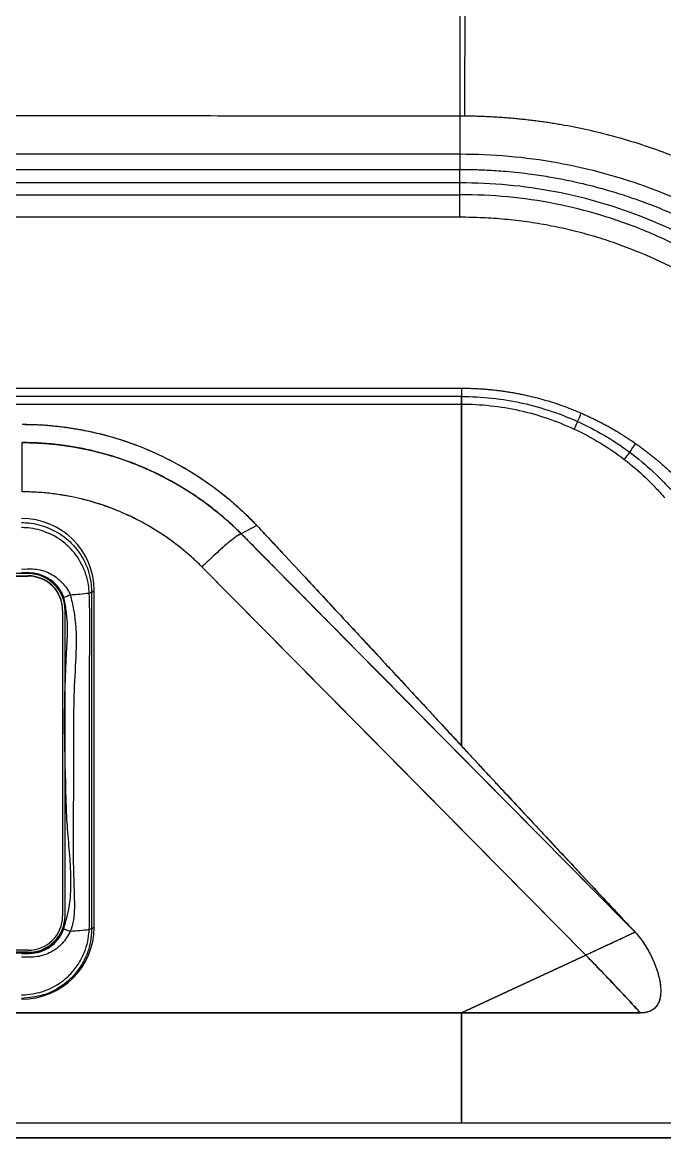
# Model space of a CAD drawing. Extents: x 956 to 1028, y 499 to 635.
# Drawn here: x 983.38 to 987.36, y 512.23 to 519.14 of the extents above; entities that cross this region are included whole.
import ezdxf

# ---------------------------------------------------------------- set-up
doc = ezdxf.new("R2010")
doc.units = 0
doc.header["$MEASUREMENT"] = 0
doc.layers.add('1', color=4, linetype='Continuous')
doc.layers.add('BDIM_CYAN', color=4, linetype='Continuous')

# ---------------------------------------------------------------- blocks, each defined once
blk = doc.blocks.new('cp')
at = {"layer": 'BDIM_CYAN'}
for p, q in [((3.34, 1.8206), (-3.34, 1.8206)), ((-3.34, 1.807), (3.34, 1.807)), ((-3.34, 1.8049), (3.34, 1.8049)), ((3.34, 1.8049), (3.34, 1.807)), ((3.6016, 1.6894), (3.6014, 1.6894)), ((3.7189, 1.7005), (3.7189, 1.7005)), ((3.7333, 1.7039), (3.75, 1.7154)), ((3.7333, 1.7038), (3.7333, 1.7039)), ((3.75, -0.3689), (3.75, 1.7154)), ((3.5545, 1.592), (3.5545, 1.5941)), ((3.5545, 1.592), (3.5545, -0.2997)), ((3.57, 1.5923), (3.5695, 1.5941)), ((3.5695, -0.2976), (3.5695, 1.5941)), ((3.57, -0.2995), (3.57, 1.5923)), ((3.57, -0.2995), (3.5695, -0.2976)), ((3.6017, -0.3938), (3.6016, -0.3938)), ((3.6016, -0.3938), (3.6016, -0.3938)), ((3.7189, -0.3837), (3.7189, -0.3837)), ((3.7333, -0.3804), (3.75, -0.3689)), ((3.7333, -0.3804), (3.7333, -0.3804)), ((3.34, -0.5126), (-3.34, -0.5126)), ((3.34, -0.5254), (-3.34, -0.5254)), ((-3.34, -0.5277), (3.34, -0.5277)), ((3.34, -0.5277), (3.34, -0.5254))]:
    blk.add_line(p, q, dxfattribs=at)
at = {"layer": 'BDIM_CYAN', "flags": 128}
blk.add_lwpolyline([(3.5695, 1.5941), (3.5651, 1.6385), (3.56, 1.6588)], dxfattribs=at)
at = {"layer": 'BDIM_CYAN'}
for centre, radius, start, end in [((3.3017, 1.7137), 0.4483, 0.21588, 90.21427), ((3.3409, 1.5914), 0.2291, 0.21588, 90.21427), ((3.3408, 1.5933), 0.2137, 0.21588, 90.21427), ((3.3408, 1.5912), 0.2137, 0.21588, 90.21427), ((3.4382, 4.0418), 2.3581, 273.9742, 276.83592), ((3.3409, -0.2968), 0.2286, 269.78573, 359.78412), ((3.3409, -0.2986), 0.2291, 269.78573, 359.78412), ((3.3408, -0.2989), 0.2137, 269.78573, 359.78412), ((3.3017, -0.3672), 0.4483, 269.78573, 359.78412), ((3.4589, 1.9544), 2.3525, 273.47836, 276.34415)]:
    blk.add_arc(centre, radius, start, end, dxfattribs=at)
for points, knots in [([(3.3, 2.1367), (3.3096, 2.1365), (3.3613, 2.1354), (3.4608, 2.1135), (3.5525, 2.0605), (3.6337, 1.9865), (3.6986, 1.8953), (3.7301, 1.7847), (3.7334, 1.7202), (3.7333, 1.7039), (3.7333, 1.7038)], [0, 0, 0, 0, 0.042247, 0.228223, 0.442215, 0.50071, 0.71413, 0.927591, 0.999939, 1, 1, 1, 1]), ([(3.7189, 1.7005), (3.7189, 1.7005), (3.7182, 1.7165), (3.7125, 1.7782), (3.679, 1.8825), (3.6154, 1.9675), (3.5375, 2.0359), (3.4508, 2.0844), (3.3574, 2.1043), (3.309, 2.1053), (3.3, 2.1055)], [0, 0, 0, 0, 0.000004, 0.075218, 0.290589, 0.503817, 0.562015, 0.774358, 0.958263, 1, 1, 1, 1]), ([(3.5611, 1.6741), (3.5585, 1.6809), (3.5465, 1.7114), (3.5121, 1.76), (3.4469, 1.807), (3.3719, 1.827), (3.3215, 1.8262), (3.2993, 1.8259)], [0, 0, 0, 0, 0.067525, 0.302742, 0.537703, 0.795522, 1, 1, 1, 1]), ([(3.2997, 1.8493), (3.2997, 1.8493), (3.3225, 1.8482), (3.3769, 1.8538), (3.4602, 1.8341), (3.5378, 1.7854), (3.5807, 1.7316), (3.598, 1.6973), (3.6016, 1.6894), (3.6016, 1.6894)], [0, 0, 0, 0, 0.000006, 0.187328, 0.444104, 0.682814, 0.927816, 0.999994, 1, 1, 1, 1]), ([(3.5612, -0.381), (3.5755, -0.3298), (3.6041, -0.2271), (3.6078, -0.0654), (3.5983, 0.0965), (3.5817, 0.2589), (3.5688, 0.6544), (3.5574, 1.0971), (3.5938, 1.5186), (3.5668, 1.6473), (3.5611, 1.6741)], [0, 0, 0, 0, 0.076995, 0.1545934, 0.2336377, 0.3132086, 0.3918741, 0.8090904, 0.960143, 1, 1, 1, 1]), ([(3.5611, 1.6741), (3.562, 1.6744), (3.567, 1.6762), (3.5811, 1.6812), (3.5932, 1.686), (3.6014, 1.6894)], [0, 0, 0, 0, 0.060163, 0.359004, 1, 1, 1, 1]), ([(3.6014, 1.6894), (3.609, 1.6584), (3.6538, 1.4748), (3.6167, 1.1233), (3.6266, 0.577), (3.6144, 0.1352), (3.6274, -0.1951), (3.6283, -0.3121), (3.6089, -0.3768), (3.6017, -0.3938), (3.6017, -0.3938)], [0, 0, 0, 0, 0.0457516, 0.2715507, 0.4974238, 0.8338833, 0.9040179, 0.973674, 0.9999989, 1, 1, 1, 1]), ([(3.7333, 1.7038), (3.7333, 1.7038), (3.7333, 1.7038), (3.7333, 1.7037), (3.7333, 1.7036), (3.7333, 1.7036), (3.7332, 1.7035), (3.7331, 1.7034), (3.733, 1.7032), (3.7328, 1.703), (3.7324, 1.7028), (3.7318, 1.7025), (3.7306, 1.7022), (3.7273, 1.7014), (3.7226, 1.7009), (3.7189, 1.7005)], [0, 0, 0, 0, 0.00128, 0.003437, 0.009223, 0.014974, 0.023628, 0.036755, 0.056753, 0.087269, 0.13378, 0.204254, 0.309723, 0.464699, 1, 1, 1, 1]), ([(3.7189, -0.3837), (3.7189, -0.3837), (3.722, -0.3193), (3.7204, 0.0283), (3.7215, 0.517), (3.7217, 1.0056), (3.7211, 1.2822), (3.7232, 1.4881), (3.722, 1.6298), (3.7189, 1.7005), (3.7189, 1.7005)], [0, 0, 0, 0, 0.000001, 0.092635, 0.499996, 0.703648, 0.79599, 0.898014, 0.999999, 1, 1, 1, 1]), ([(3.7333, 1.7039), (3.7332, 1.5719), (3.7325, 0.9411), (3.7319, 0.2459), (3.7332, -0.3161), (3.7333, -0.3804)], [0, 0, 0, 0, 0.1897761, 0.9073384, 1, 1, 1, 1]), ([(3.2997, -0.5331), (3.3219, -0.533), (3.3659, -0.5329), (3.4352, -0.5187), (3.4986, -0.4796), (3.5413, -0.4292), (3.5561, -0.3933), (3.5612, -0.381)], [0, 0, 0, 0, 0.203628, 0.405051, 0.641054, 0.877225, 1, 1, 1, 1]), ([(3.6016, -0.3938), (3.6016, -0.3938), (3.5953, -0.4082), (3.5734, -0.4484), (3.5215, -0.5041), (3.4422, -0.5469), (3.3651, -0.5582), (3.3178, -0.5557), (3.2997, -0.5557), (3.2997, -0.5557)], [0, 0, 0, 0, 0.000006, 0.129069, 0.373582, 0.612149, 0.851955, 0.999994, 1, 1, 1, 1]), ([(3.7333, -0.3804), (3.7333, -0.3804), (3.7334, -0.3882), (3.7322, -0.4439), (3.7134, -0.5278), (3.6636, -0.6203), (3.6151, -0.6796), (3.5424, -0.7425), (3.4399, -0.7983), (3.3456, -0.8069), (3.3, -0.811)], [0, 0, 0, 0, 0.000047, 0.034851, 0.248414, 0.374055, 0.499697, 0.585642, 0.799545, 1, 1, 1, 1]), ([(3.3, -0.7886), (3.3023, -0.7886), (3.3449, -0.7884), (3.4333, -0.774), (3.528, -0.726), (3.5975, -0.6676), (3.6446, -0.6125), (3.6943, -0.5254), (3.7152, -0.4455), (3.7186, -0.3916), (3.7189, -0.3837), (3.7189, -0.3837)], [0, 0, 0, 0, 0.010785, 0.198272, 0.410391, 0.495866, 0.621457, 0.747058, 0.962916, 0.999996, 1, 1, 1, 1]), ([(3.5612, -0.381), (3.5628, -0.3816), (3.5679, -0.3833), (3.582, -0.3881), (3.5934, -0.3914), (3.6016, -0.3938)], [0, 0, 0, 0, 0.114449, 0.361864, 1, 1, 1, 1]), ([(3.7333, -0.3804), (3.7333, -0.3804), (3.7333, -0.3804), (3.7333, -0.3803), (3.7333, -0.3803), (3.7333, -0.3802), (3.7333, -0.3802), (3.7332, -0.3802), (3.7331, -0.3802), (3.733, -0.3802), (3.7327, -0.3803), (3.7323, -0.3805), (3.7316, -0.3807), (3.7303, -0.3812), (3.7269, -0.3823), (3.7223, -0.3831), (3.7189, -0.3837)], [0, 0, 0, 0, 0.0005279, 0.0021193, 0.0043363, 0.0100107, 0.0161032, 0.0253711, 0.0395303, 0.061199, 0.0943484, 0.1449009, 0.2213812, 0.3354647, 0.5023751, 1, 1, 1, 1])]:
    blk.add_open_spline(points, degree=3, knots=knots, dxfattribs=at)
blk = doc.blocks.new('2026 SX')
at = {"layer": '1', "color": 3}
for p, q in [((30.1978, 7.1023), (30.1978, 6.3307)), ((30.227, 7.1023), (30.2258, 6.3306)), ((30.1978, 6.0941), (30.1978, 5.9987)), ((18.5659, 5.9988), (30.1978, 5.9987)), ((30.1978, 5.9151), (30.1978, 5.9987)), ((10.5155, 5.8419), (30.1978, 5.8419)), ((30.1984, 5.8437), (30.1978, 5.8419)), ((30.1978, 5.7019), (18.5659, 5.702)), ((10.5001, 4.6432), (30.2069, 4.6432)), ((30.2069, 4.5919), (10.5209, 4.5919)), ((10.5001, 4.5446), (30.2069, 4.5446)), ((28.9404, 3.7921), (28.8439, 3.7409)), ((28.9404, 3.7921), (28.8439, 3.7409)), ((30.976, 1.1314), (28.6003, 3.5359)), ((30.2069, 0.7728), (30.976, 1.1314)), ((30.976, 1.1314), (30.2069, 0.7728)), ((9.5586, 0.7728), (30.2069, 0.7728)), ((30.2069, 0.7728), (9.9425, 0.7728)), ((8.4954, 0.0917), (30.2069, 0.0917)), ((8.4954, 0.0917), (30.2069, 0.0917)), ((30.2069, 0.0917), (35.1968, 0.0917)), ((30.2069, 0.0917), (35.1968, 0.0917)), ((5.922, 0), (66.402, 0)), ((66.402, 0), (5.922, 0))]:
    blk.add_line(p, q, dxfattribs=at)
at = {"layer": '1', "color": 3, "flags": 128}
for points in [[(30.1978, 5.9151), (24.3819, 5.9151), (18.5659, 5.9151)], [(28.8439, 3.7409), (30.0632, 2.5069), (31.2815, 1.2738)], [(28.6003, 3.5359), (29.7882, 2.3337), (30.976, 1.1314)]]:
    blk.add_lwpolyline(points, dxfattribs=at)
at = {"layer": '1', "color": 3}
for points, knots in [([(18.6473, 6.3459), (18.7937, 6.3459), (19.0922, 6.346), (19.5482, 6.346), (20.0211, 6.3458), (20.5108, 6.3454), (21.0173, 6.3449), (21.7754, 6.344), (22.9124, 6.342), (24.3562, 6.3391), (25.6413, 6.3364), (26.6038, 6.3345), (27.3473, 6.3332), (28.0824, 6.3321), (28.8258, 6.3313), (29.5262, 6.3308), (29.9787, 6.3307), (30.1978, 6.3307)], [0, 0, 0, 0, 0.038025, 0.077509, 0.118451, 0.160847, 0.204698, 0.25, 0.357746, 0.5, 0.625, 0.69153, 0.75, 0.8181, 0.882463, 0.943094, 1, 1, 1, 1]), ([(30.1978, 6.3307), (30.1978, 6.2995), (30.1978, 6.2692), (30.1978, 6.2136), (30.1978, 6.1883), (30.1978, 6.1456), (30.1978, 6.1282), (30.1978, 6.1032), (30.1978, 6.0957), (30.1978, 6.0941)], [0, 0, 0, 0, 0.25, 0.25, 0.5, 0.5, 0.75, 0.75, 1, 1, 1, 1]), ([(30.1978, 6.3307), (30.2107, 6.3306), (30.2365, 6.3306), (30.2752, 6.3299), (30.3137, 6.329), (30.3522, 6.3276), (30.3906, 6.3258), (30.4289, 6.3236), (30.4672, 6.321), (30.5053, 6.318), (30.5434, 6.3146), (30.5814, 6.3109), (30.6194, 6.3067), (30.6572, 6.3021), (30.695, 6.2971), (30.7327, 6.2918), (30.7703, 6.286), (30.8078, 6.2798), (30.8862, 6.2661), (31.005, 6.2419), (31.1628, 6.2021), (31.3186, 6.1552), (31.4723, 6.1012), (31.6232, 6.0404), (31.7714, 5.9727), (31.916, 5.8984), (32.0573, 5.8172), (32.1942, 5.7295), (32.3004, 5.6539), (32.3778, 5.5945), (32.4288, 5.5537), (32.4787, 5.5119), (32.5275, 5.4694), (32.5593, 5.4403), (32.5751, 5.4257)], [0, 0, 0, 0, 0.01487, 0.029712, 0.044526, 0.059316, 0.074081, 0.088825, 0.103548, 0.118252, 0.132939, 0.147611, 0.162268, 0.176914, 0.191548, 0.206174, 0.220792, 0.235405, 0.250013, 0.312494, 0.37501, 0.437508, 0.500007, 0.562591, 0.625004, 0.687706, 0.75, 0.8128, 0.874995, 0.900215, 0.925314, 0.950304, 0.975196, 1, 1, 1, 1]), ([(18.6473, 6.0962), (18.8065, 6.0962), (19.1413, 6.0962), (19.6686, 6.0962), (20.2456, 6.0961), (20.8725, 6.0961), (21.9097, 6.0959), (23.0976, 6.0956), (24.4433, 6.0952), (25.7658, 6.0948), (27.104, 6.0945), (28.38, 6.0942), (29.3433, 6.0941), (29.9311, 6.0941), (30.1978, 6.0941)], [0, 0, 0, 0, 0.04133, 0.086975, 0.136934, 0.191209, 0.249798, 0.406323, 0.499743, 0.5993, 0.749818, 0.847326, 0.93072, 1, 1, 1, 1]), ([(30.1978, 6.0941), (30.2985, 6.0941), (30.3993, 6.0898), (30.5999, 6.0721), (30.6998, 6.0588), (30.9971, 6.0053), (31.1921, 5.9515), (31.5691, 5.8099), (31.7513, 5.7222), (32.0958, 5.5136), (32.2581, 5.3928), (32.4054, 5.2557)], [0, 0, 0, 0, 0.125, 0.125, 0.25, 0.25, 0.5, 0.5, 0.75, 0.75, 1, 1, 1, 1]), ([(30.1978, 5.9987), (30.209, 5.9987), (30.2331, 5.9986), (30.2721, 5.998), (30.3168, 5.9968), (30.367, 5.9947), (30.4228, 5.9915), (30.5147, 5.9845), (30.6283, 5.9721), (30.7871, 5.9477), (30.9463, 5.9151), (31.1053, 5.8731), (31.2276, 5.8348), (31.3673, 5.7859), (31.5272, 5.721), (31.7083, 5.6332), (31.8637, 5.546), (31.9948, 5.4627), (32.103, 5.3862), (32.1899, 5.3191), (32.257, 5.2634), (32.3055, 5.2209), (32.3316, 5.1968), (32.3419, 5.1874)], [0, 0, 0, 0, 0.014235, 0.030874, 0.049912, 0.071348, 0.095179, 0.121407, 0.189264, 0.241293, 0.326825, 0.396942, 0.451591, 0.490732, 0.58627, 0.672032, 0.747987, 0.814164, 0.870622, 0.917417, 0.954582, 0.982116, 1, 1, 1, 1]), ([(30.1978, 5.7019), (30.1978, 5.7449), (30.1978, 5.7872), (30.1978, 5.861), (30.1978, 5.8926), (30.1978, 5.9151)], [0, 0, 0, 0, 0.5, 0.5, 1, 1, 1, 1]), ([(32.3419, 5.0501), (32.2001, 5.1876), (32.045, 5.3115), (31.7139, 5.527), (31.5378, 5.6185), (31.1714, 5.7663), (30.981, 5.8226), (30.593, 5.8971), (30.3954, 5.9151), (30.1978, 5.9151)], [0, 0, 0, 0, 0.25, 0.25, 0.5, 0.5, 0.75, 0.75, 1, 1, 1, 1]), ([(32.3419, 4.9465), (32.2706, 5.019), (32.1958, 5.0878), (32.0407, 5.2166), (31.9602, 5.2767), (31.7942, 5.3883), (31.7086, 5.4398), (31.5329, 5.534), (31.4428, 5.5767), (31.2591, 5.6527), (31.1654, 5.686), (30.976, 5.7431), (30.8803, 5.7669), (30.6878, 5.8046), (30.591, 5.8187), (30.3961, 5.8373), (30.298, 5.8419), (30.1978, 5.8419)], [0, 0, 0, 0, 0.125, 0.125, 0.25, 0.25, 0.375, 0.375, 0.5, 0.5, 0.625, 0.625, 0.75, 0.75, 0.875, 0.875, 1, 1, 1, 1]), ([(32.1999, 4.9025), (32.1916, 4.9104), (32.1749, 4.9264), (32.1494, 4.95), (32.1237, 4.9733), (32.0976, 4.9962), (32.0713, 5.0189), (32.0447, 5.0412), (32.0179, 5.0632), (31.9638, 5.1064), (31.881, 5.1687), (31.7288, 5.2718), (31.5297, 5.3869), (31.3203, 5.4821), (31.1478, 5.5461), (31.0161, 5.5879), (30.8828, 5.6233), (30.7707, 5.6473), (30.6806, 5.6633), (30.6128, 5.6736), (30.5446, 5.6823), (30.476, 5.6895), (30.407, 5.6951), (30.3376, 5.699), (30.2679, 5.7015), (30.2212, 5.7018), (30.1978, 5.7019)], [0, 0, 0, 0, 0.015705, 0.031407, 0.04711, 0.062815, 0.078526, 0.094243, 0.10997, 0.125709, 0.188144, 0.250621, 0.375217, 0.499893, 0.562422, 0.624979, 0.687342, 0.749601, 0.780572, 0.811603, 0.84271, 0.873911, 0.905224, 0.936665, 0.968251, 1, 1, 1, 1]), ([(30.2069, 4.6432), (30.216, 4.6432), (30.2342, 4.6431), (30.2613, 4.6425), (30.2885, 4.6415), (30.3156, 4.6401), (30.3427, 4.6383), (30.3697, 4.6361), (30.3967, 4.6335), (30.4237, 4.6306), (30.4506, 4.6272), (30.4775, 4.6234), (30.5044, 4.6193), (30.5312, 4.6147), (30.558, 4.6097), (30.5936, 4.6026), (30.638, 4.5927), (30.6908, 4.5793), (30.7433, 4.5643), (30.7952, 4.5478), (30.8468, 4.5298), (30.8979, 4.5103), (30.9315, 4.496), (30.9484, 4.4889)], [0, 0, 0, 0, 0.035705, 0.071368, 0.106997, 0.142598, 0.178179, 0.213749, 0.249315, 0.284884, 0.320464, 0.356063, 0.391689, 0.427349, 0.463051, 0.498802, 0.570388, 0.641877, 0.713329, 0.784807, 0.856371, 0.928082, 1, 1, 1, 1]), ([(30.2069, 4.5919), (30.3337, 4.5919), (30.5871, 4.5642), (30.9492, 4.4413), (31.2217, 4.276), (31.3782, 4.1417), (31.446, 4.0751), (31.4679, 4.0523), (31.5009, 4.018), (31.5229, 3.9953), (31.7211, 3.7902), (31.897, 3.6079), (32.2491, 3.2433), (32.5132, 2.9698), (32.8213, 2.6508), (32.9533, 2.5141), (33.0194, 2.4457), (33.0413, 2.4228), (33.0856, 2.3776), (33.1983, 2.2663), (33.4169, 2.0823), (33.6303, 1.9447), (33.9623, 1.7595), (34.1994, 1.6643), (34.6899, 1.5367), (34.9433, 1.5043), (35.1968, 1.5043)], [0, 0, 0, 0, 0.0625, 0.125, 0.1875, 0.21875, 0.226563, 0.234375, 0.234375, 0.25, 0.25, 0.375, 0.375, 0.5, 0.5625, 0.59375, 0.59375, 0.609375, 0.609375, 0.625, 0.6875, 0.75, 0.75, 0.875, 0.875, 1, 1, 1, 1]), ([(30.2069, 4.5446), (30.3271, 4.5446), (30.4473, 4.5315), (30.682, 4.4795), (30.7965, 4.4407), (30.9055, 4.3899)], [0, 0, 0, 0, 0.5, 0.5, 1, 1, 1, 1]), ([(30.9484, 4.4889), (30.9568, 4.4852), (30.9735, 4.4779), (30.9985, 4.4664), (31.0233, 4.4545), (31.0479, 4.4424), (31.0724, 4.4298), (31.0967, 4.4169), (31.1208, 4.4036), (31.1447, 4.39), (31.1685, 4.376), (31.1921, 4.3617), (31.2155, 4.347), (31.2387, 4.3319), (31.2618, 4.3165), (31.277, 4.3059), (31.2846, 4.3007)], [0, 0, 0, 0, 0.071236, 0.142441, 0.213632, 0.284822, 0.356027, 0.427262, 0.498542, 0.569882, 0.641296, 0.712799, 0.784406, 0.856133, 0.927992, 1, 1, 1, 1]), ([(27.4878, 4.4195), (27.4965, 4.4195), (27.5137, 4.4194), (27.5483, 4.4187), (27.6086, 4.4164), (27.695, 4.4096), (27.7976, 4.3962), (27.9327, 4.3714), (28.0986, 4.3275), (28.2904, 4.2549), (28.4728, 4.1635), (28.6432, 4.0553), (28.7743, 3.9521), (28.8594, 3.8741), (28.9014, 3.8326), (28.9244, 3.809), (28.9357, 3.797), (28.9404, 3.7921)], [0, 0, 0, 0, 0.015641, 0.031262, 0.062513, 0.125011, 0.188025, 0.250022, 0.37433, 0.499946, 0.624949, 0.749953, 0.874955, 0.937446, 0.968722, 0.987061, 1, 1, 1, 1]), ([(27.4878, 4.4194), (27.4996, 4.4193), (27.5228, 4.4191), (27.557, 4.4184), (27.5873, 4.4173), (27.6123, 4.4162), (27.6308, 4.4152), (27.6413, 4.4143), (27.6457, 4.4139)], [0, 0, 0, 0, 0.224052, 0.440445, 0.649211, 0.79915, 0.916063, 1, 1, 1, 1]), ([(27.6457, 4.4139), (27.658, 4.4126), (27.6818, 4.4101), (27.7161, 4.406), (27.7479, 4.4021), (27.7851, 4.397), (27.8277, 4.3904), (27.89, 4.379), (27.9647, 4.3624), (28.0807, 4.3311), (28.223, 4.2821), (28.3864, 4.2088), (28.5416, 4.1218), (28.6627, 4.039), (28.7544, 3.967), (28.8091, 3.92), (28.8513, 3.8814), (28.8818, 3.8521), (28.9116, 3.8224), (28.9308, 3.8022), (28.9404, 3.7921)], [0, 0, 0, 0, 0.02475, 0.04783, 0.069239, 0.088982, 0.123168, 0.155645, 0.216024, 0.276782, 0.397658, 0.519656, 0.640169, 0.761363, 0.821709, 0.882069, 0.911711, 0.941238, 0.970662, 1, 1, 1, 1]), ([(27.4878, 4.3061), (27.4962, 4.3061), (27.5129, 4.306), (27.538, 4.3055), (27.5631, 4.3047), (27.5883, 4.3035), (27.6134, 4.302), (27.6385, 4.3002), (27.6635, 4.298), (27.6886, 4.2955), (27.7137, 4.2927), (27.7387, 4.2895), (27.7637, 4.286), (27.7887, 4.2821), (27.8137, 4.278), (27.8386, 4.2734), (27.8635, 4.2686), (27.8883, 4.2634), (27.9131, 4.2579), (27.9379, 4.252), (27.9626, 4.2458), (27.9872, 4.2393), (28.0118, 4.2324), (28.0363, 4.2252), (28.0608, 4.2176), (28.0852, 4.2098), (28.1095, 4.2015), (28.1337, 4.193), (28.1579, 4.1841), (28.182, 4.1748), (28.206, 4.1653), (28.2298, 4.1553), (28.2536, 4.1451), (28.2773, 4.1345), (28.3009, 4.1236), (28.3244, 4.1123), (28.3478, 4.1007), (28.371, 4.0887), (28.3941, 4.0765), (28.4171, 4.0638), (28.44, 4.0509), (28.4627, 4.0376), (28.4853, 4.024), (28.5078, 4.01), (28.5301, 3.9957), (28.5523, 3.9811), (28.5743, 3.9661), (28.5961, 3.9508), (28.6178, 3.9351), (28.6393, 3.9191), (28.6606, 3.9028), (28.6818, 3.8862), (28.7027, 3.8692), (28.7235, 3.8519), (28.7441, 3.8342), (28.7645, 3.8162), (28.7847, 3.7979), (28.8047, 3.7793), (28.8244, 3.7603), (28.8374, 3.7474), (28.8439, 3.7409)], [0, 0, 0, 0, 0.01663, 0.033266, 0.04991, 0.066563, 0.083225, 0.099897, 0.116581, 0.133276, 0.149984, 0.166705, 0.183441, 0.200192, 0.21696, 0.233743, 0.250545, 0.267364, 0.284203, 0.301061, 0.31794, 0.33484, 0.351762, 0.368706, 0.385674, 0.402667, 0.419684, 0.436726, 0.453795, 0.470891, 0.488014, 0.505166, 0.522347, 0.539558, 0.556799, 0.574071, 0.591376, 0.608713, 0.626083, 0.643487, 0.660927, 0.678402, 0.695914, 0.713462, 0.731049, 0.748674, 0.76634, 0.784045, 0.801792, 0.819581, 0.837413, 0.85529, 0.873211, 0.891178, 0.909192, 0.927253, 0.945364, 0.963525, 0.981736, 1, 1, 1, 1]), ([(27.4878, 4.0007), (27.4878, 4.0369), (27.4878, 4.0744), (27.4878, 4.1279), (27.4878, 4.1453), (27.4878, 4.1782), (27.4878, 4.1937), (27.4878, 4.2365), (27.4878, 4.2597), (27.4878, 4.2926), (27.4878, 4.3023), (27.4878, 4.3061)], [0, 0, 0, 0, 0.25, 0.25, 0.375, 0.375, 0.5, 0.5, 0.75, 0.75, 1, 1, 1, 1]), ([(28.8439, 3.7409), (28.8404, 3.7445), (28.8294, 3.7554), (28.8069, 3.7773), (28.7766, 3.8055), (28.7413, 3.8368), (28.6927, 3.8779), (28.6304, 3.9266), (28.5276, 3.9994), (28.3938, 4.0801), (28.2244, 4.1608), (28.0474, 4.225), (27.8924, 4.2645), (27.7674, 4.2862), (27.693, 4.2953), (27.6329, 4.3007), (27.5838, 4.3039), (27.533, 4.3058), (27.5015, 4.306), (27.4878, 4.3061)], [0, 0, 0, 0, 0.010087, 0.030938, 0.062508, 0.09265, 0.125007, 0.189374, 0.250009, 0.375869, 0.499932, 0.622903, 0.749923, 0.817437, 0.874959, 0.898981, 0.937451, 0.972791, 1, 1, 1, 1]), ([(27.4878, 4.0007), (27.4878, 4.0368), (27.4878, 4.0742), (27.4878, 4.1454), (27.4878, 4.1792), (27.4878, 4.2363), (27.4878, 4.2595), (27.4878, 4.2926), (27.4878, 4.3023), (27.4878, 4.3061)], [0, 0, 0, 0, 0.25, 0.25, 0.5, 0.5, 0.75, 0.75, 1, 1, 1, 1]), ([(31.2846, 4.3007), (31.2918, 4.2956), (31.3063, 4.2854), (31.3277, 4.2697), (31.349, 4.2537), (31.3702, 4.2373), (31.3912, 4.2206), (31.412, 4.2036), (31.4373, 4.1823), (31.4668, 4.1567), (31.4997, 4.1267), (31.5322, 4.0955), (31.5536, 4.0742), (31.5646, 4.0632)], [0, 0, 0, 0, 0.072045, 0.144306, 0.216799, 0.289535, 0.362529, 0.435794, 0.509342, 0.632336, 0.754103, 0.87275, 1, 1, 1, 1]), ([(31.2152, 4.2015), (31.2608, 4.1664), (31.3045, 4.129), (31.3669, 4.0696), (31.3873, 4.0492), (31.4169, 4.018), (31.4267, 4.0074), (31.4459, 3.986), (31.4554, 3.9752), (31.4651, 3.9647)], [0, 0, 0, 0, 0.5, 0.5, 0.75, 0.75, 0.875, 0.875, 1, 1, 1, 1]), ([(28.6003, 3.5359), (28.5942, 3.542), (28.5819, 3.5541), (28.5632, 3.572), (28.5443, 3.5896), (28.525, 3.6068), (28.5055, 3.6237), (28.4858, 3.6403), (28.4658, 3.6565), (28.4455, 3.6724), (28.4249, 3.688), (28.4041, 3.7033), (28.3831, 3.7182), (28.3265, 3.757), (28.2311, 3.8147), (28.0917, 3.8814), (27.9463, 3.9342), (27.8318, 3.9633), (27.7521, 3.9783), (27.7083, 3.9852), (27.6645, 3.9909), (27.6205, 3.9953), (27.5764, 3.9984), (27.5321, 4.0004), (27.5026, 4.0006), (27.4878, 4.0007)], [0, 0, 0, 0, 0.020991, 0.041947, 0.062876, 0.083782, 0.104671, 0.125549, 0.146421, 0.167292, 0.188168, 0.209055, 0.229959, 0.250884, 0.375541, 0.499967, 0.625033, 0.749833, 0.785671, 0.821425, 0.857128, 0.892806, 0.928492, 0.964213, 1, 1, 1, 1]), ([(28.6003, 3.5359), (28.5276, 3.6089), (28.4483, 3.6744), (28.2762, 3.7904), (28.1858, 3.8391), (28.0441, 3.8986), (27.9958, 3.9162), (27.8971, 3.9467), (27.8466, 3.9596), (27.6945, 3.9903), (27.5919, 4.0007), (27.4878, 4.0007)], [0, 0, 0, 0, 0.25, 0.25, 0.5, 0.5, 0.625, 0.625, 0.75, 0.75, 1, 1, 1, 1]), ([(28.8439, 3.7409), (28.8381, 3.74), (28.8276, 3.7342), (28.7981, 3.7136), (28.7603, 3.684), (28.7102, 3.6397), (28.6569, 3.5906), (28.6286, 3.5636), (28.6003, 3.5359)], [0, 0, 0, 0, 0.25, 0.25, 0.5, 0.75, 0.75, 1, 1, 1, 1]), ([(28.8377, 3.7375), (28.8307, 3.7344), (28.815, 3.7273), (28.7598, 3.6834), (28.6853, 3.6179), (28.6286, 3.5632), (28.6003, 3.5359)], [0, 0, 0, 0, 0.210552, 0.473703, 0.736852, 1, 1, 1, 1]), ([(28.8439, 3.7409), (28.8514, 3.7334), (28.8662, 3.7185), (28.8956, 3.6888), (28.9465, 3.6373), (29.048, 3.5344), (29.251, 3.3289), (29.6571, 2.918), (30.3533, 2.2133), (30.9334, 1.6261), (31.2815, 1.2738)], [0, 0, 0, 0, 0.009206, 0.018179, 0.036121, 0.071843, 0.143198, 0.28599, 0.571599, 1, 1, 1, 1]), ([(28.9883, 3.7408), (28.975, 3.7552), (28.9592, 3.7723), (28.943, 3.7893), (28.9404, 3.7921)], [0, 0, 0, 0, 0.835864, 1, 1, 1, 1]), ([(28.9883, 3.7408), (28.9989, 3.7294), (29.0247, 3.7017), (29.0619, 3.6618), (29.1414, 3.5763), (29.3118, 3.3931), (29.5762, 3.1086), (29.8396, 2.8245), (30.0496, 2.5976), (30.1545, 2.4843), (30.2069, 2.4276)], [0, 0, 0, 0, 0.025971, 0.063077, 0.090906, 0.220777, 0.480518, 0.740259, 0.870129, 1, 1, 1, 1]), ([(29.2588, 3.4501), (29.2935, 3.4128), (29.3617, 3.3394), (29.4622, 3.2313), (29.5591, 3.1269), (29.6524, 3.0264), (29.7422, 2.9296), (29.8284, 2.8366), (29.911, 2.7474), (29.9901, 2.6621), (30.0655, 2.5805), (30.1375, 2.5027), (30.1842, 2.4522), (30.2069, 2.4276)], [0, 0, 0, 0, 0.1092031, 0.2147801, 0.3167193, 0.4150094, 0.5096395, 0.6005992, 0.6878782, 0.7714669, 0.851356, 0.9275365, 1, 1, 1, 1]), ([(30.2069, 2.4276), (30.2256, 2.4074), (30.2629, 2.367), (30.3192, 2.3062), (30.3759, 2.2451), (30.4525, 2.1626), (30.55, 2.0577), (30.6698, 1.9291), (30.7941, 1.7959), (30.9265, 1.654), (31.045, 1.5272), (31.1379, 1.4277), (31.2098, 1.3508), (31.2545, 1.3028), (31.2815, 1.2738)], [0, 0, 0, 0, 0.052701, 0.105645, 0.158798, 0.212125, 0.320769, 0.431917, 0.546509, 0.666756, 0.80024, 0.875437, 0.924718, 1, 1, 1, 1]), ([(30.2069, 2.4276), (30.2512, 2.3798), (30.3396, 2.2841), (30.5178, 2.0923), (30.6909, 1.9064), (30.8707, 1.7138), (31.0057, 1.5693), (31.1468, 1.4183), (31.2366, 1.322), (31.2815, 1.2738)], [0, 0, 0, 0, 0.125, 0.25, 0.499999, 0.608244, 0.75, 0.875, 1, 1, 1, 1]), ([(30.976, 1.1314), (30.9799, 1.1332), (30.9873, 1.1367), (30.9978, 1.1416), (31.0069, 1.1459), (31.0148, 1.1495), (31.0213, 1.1526), (31.0265, 1.155), (31.0382, 1.1604), (31.0574, 1.1694), (31.0929, 1.1859), (31.1348, 1.2055), (31.1802, 1.2267), (31.2184, 1.2446), (31.2441, 1.2566), (31.26, 1.264), (31.2682, 1.2677), (31.2735, 1.2701), (31.2765, 1.2715), (31.2792, 1.2729), (31.2806, 1.2735), (31.2815, 1.2738)], [0, 0, 0, 0, 0.026755, 0.050524, 0.07133, 0.089185, 0.104093, 0.116059, 0.125088, 0.185137, 0.250192, 0.379212, 0.500071, 0.628657, 0.749912, 0.812927, 0.874958, 0.906872, 0.937464, 0.958772, 1, 1, 1, 1]), ([(31.0839, 1.1817), (31.0872, 1.1833), (31.0938, 1.1863), (31.1034, 1.1908), (31.1127, 1.1951), (31.1217, 1.1994), (31.1305, 1.2034), (31.1389, 1.2074), (31.1471, 1.2112), (31.155, 1.2149), (31.1715, 1.2226), (31.1949, 1.2336), (31.2177, 1.2443), (31.2336, 1.2517), (31.2443, 1.2567), (31.2537, 1.261), (31.2618, 1.2648), (31.2687, 1.268), (31.2743, 1.2705), (31.2787, 1.2725), (31.2806, 1.2734), (31.2815, 1.2738)], [0, 0, 0, 0, 0.032101, 0.063744, 0.094932, 0.125666, 0.155945, 0.185773, 0.215149, 0.244075, 0.272554, 0.399413, 0.52344, 0.584902, 0.645765, 0.706054, 0.765798, 0.825034, 0.883793, 0.942106, 1, 1, 1, 1]), ([(31.2815, 1.2738), (31.2844, 1.2707), (31.2902, 1.2644), (31.2986, 1.2545), (31.307, 1.2443), (31.3152, 1.2337), (31.3233, 1.2228), (31.3313, 1.2114), (31.3458, 1.1898), (31.3654, 1.1572), (31.3879, 1.1131), (31.4071, 1.0682), (31.4269, 1.0103), (31.4392, 0.9543), (31.4414, 0.9024), (31.4381, 0.869), (31.4298, 0.84), (31.4164, 0.8156), (31.398, 0.7963), (31.3786, 0.7848), (31.3613, 0.7786), (31.3471, 0.7753), (31.3319, 0.7732), (31.3213, 0.773), (31.3159, 0.7729)], [0, 0, 0, 0, 0.019574, 0.039557, 0.05996, 0.080797, 0.102078, 0.123814, 0.146013, 0.224776, 0.304835, 0.384711, 0.46327, 0.607824, 0.67173, 0.729398, 0.780842, 0.827098, 0.869768, 0.910993, 0.931985, 0.953605, 0.976182, 1, 1, 1, 1]), ([(31.2815, 1.2738), (31.2844, 1.2707), (31.2897, 1.2649), (31.2968, 1.2566), (31.3028, 1.2495), (31.3104, 1.24), (31.32, 1.2274), (31.3356, 1.2055), (31.3534, 1.1775), (31.379, 1.132), (31.4058, 1.0738), (31.4258, 1.0134), (31.4363, 0.9649), (31.44, 0.9343), (31.4409, 0.9104), (31.4403, 0.8919), (31.4383, 0.8739), (31.4339, 0.8534), (31.4261, 0.8321), (31.4127, 0.8111), (31.3961, 0.7954), (31.3775, 0.7843), (31.3615, 0.7785), (31.3478, 0.7756), (31.3378, 0.7743), (31.327, 0.7735), (31.3199, 0.7731), (31.3158, 0.7729)], [0, 0, 0, 0, 0.019479, 0.036372, 0.05069, 0.062441, 0.092769, 0.12487, 0.188567, 0.249792, 0.374658, 0.499558, 0.564267, 0.624475, 0.656347, 0.687038, 0.719757, 0.749902, 0.795205, 0.836316, 0.874878, 0.906212, 0.937495, 0.95236, 0.968663, 0.982175, 1, 1, 1, 1]), ([(30.976, 1.1314), (30.9797, 1.1331), (30.987, 1.1365), (30.9979, 1.1416), (31.0085, 1.1465), (31.0188, 1.1514), (31.0289, 1.1561), (31.0387, 1.1607), (31.0483, 1.1651), (31.0576, 1.1695), (31.0667, 1.1737), (31.0754, 1.1778), (31.0811, 1.1804), (31.0839, 1.1817)], [0, 0, 0, 0, 0.100171, 0.198487, 0.294948, 0.389554, 0.482306, 0.573204, 0.662252, 0.749452, 0.834806, 0.918321, 1, 1, 1, 1]), ([(30.976, 1.1314), (30.9816, 1.1257), (30.9944, 1.1127), (31.0159, 1.0907), (31.042, 1.0638), (31.0727, 1.032), (31.1219, 0.9804), (31.1841, 0.9144), (31.2538, 0.8397), (31.2964, 0.7938), (31.3158, 0.7729)], [0, 0, 0, 0, 0.048708, 0.111014, 0.186907, 0.276379, 0.379452, 0.619486, 0.826437, 1, 1, 1, 1]), ([(31.3158, 0.7729), (31.3041, 0.7855), (31.2791, 0.8124), (31.2393, 0.8552), (31.1949, 0.9028), (31.1525, 0.9479), (31.1134, 0.9893), (31.0795, 1.0249), (31.0452, 1.0604), (31.0108, 1.0958), (30.9877, 1.1195), (30.976, 1.1314)], [0, 0, 0, 0, 0.1047832, 0.223086, 0.3548546, 0.4999785, 0.599105, 0.700015, 0.7985816, 0.8985803, 1, 1, 1, 1]), ([(30.2069, 0.7728), (30.2314, 0.7728), (30.2779, 0.7728), (30.344, 0.7728), (30.4026, 0.7728), (30.4539, 0.7728), (30.5316, 0.7727), (30.6412, 0.7727), (30.7827, 0.7728), (30.9225, 0.7728), (31.042, 0.7728), (31.1437, 0.7729), (31.2298, 0.7729), (31.2872, 0.7729), (31.3158, 0.7729)], [0, 0, 0, 0, 0.0661536, 0.125642, 0.1784677, 0.2246322, 0.264136, 0.3885228, 0.5209154, 0.6466325, 0.7666915, 0.8444512, 0.9222201, 1, 1, 1, 1]), ([(31.3158, 0.7729), (31.2943, 0.7729), (31.2523, 0.7729), (31.1906, 0.7729), (31.1317, 0.7729), (31.0756, 0.7729), (31.0224, 0.7729), (30.9721, 0.7729), (30.9245, 0.7729), (30.8798, 0.7728), (30.838, 0.7728), (30.799, 0.7728), (30.7297, 0.7727), (30.6252, 0.7727), (30.5007, 0.7728), (30.36, 0.7729), (30.2674, 0.7728), (30.2069, 0.7728)], [0, 0, 0, 0, 0.058342, 0.114104, 0.167287, 0.217891, 0.265919, 0.31137, 0.354245, 0.394545, 0.432271, 0.467423, 0.500001, 0.619667, 0.75, 0.836513, 1, 1, 1, 1])]:
    blk.add_open_spline(points, degree=3, knots=knots, dxfattribs=at)
for points in [[(30.2069, 4.6432), (30.2069, 4.6094), (30.2069, 4.5757), (30.2069, 4.5446)], [(30.2069, 2.4276), (30.2069, 3.1395), (30.2069, 3.8613), (30.2069, 4.5919)], [(30.2069, 4.5446), (30.2069, 3.8302), (30.2069, 3.1241), (30.2069, 2.4276)], [(30.9484, 4.4889), (30.9335, 4.4547), (30.9188, 4.4208), (30.9055, 4.3899)], [(30.9055, 4.3899), (31.0152, 4.3388), (31.1193, 4.2754), (31.2152, 4.2015)], [(31.2846, 4.3007), (31.2604, 4.2661), (31.2364, 4.2318), (31.2152, 4.2015)], [(28.9404, 3.7921), (28.9564, 3.775), (28.9723, 3.7579), (28.9883, 3.7408)], [(28.9883, 3.7408), (28.9989, 3.7294), (29.0096, 3.718), (29.0202, 3.7066)], [(29.0202, 3.7066), (29.0467, 3.6781), (29.0732, 3.6496), (29.0998, 3.6211)], [(29.0998, 3.6211), (29.1528, 3.5641), (29.2058, 3.5071), (29.2588, 3.4501)], [(30.2069, 0.7728), (30.2069, 0.5446), (30.2069, 0.3176), (30.2069, 0.0917)], [(30.2069, 0.0917), (30.2069, 0.3176), (30.2069, 0.5446), (30.2069, 0.7728)]]:
    blk.add_open_spline(points, degree=3, dxfattribs=at)
blk.add_blockref('cp', (24.1831, 1.6738), dxfattribs=at)

msp = doc.modelspace()

# ---------------------------------------------------------------- block references
at = {"layer": '1'}
msp.add_blockref('2026 SX', (955.8964, 512.2273), dxfattribs=at)

doc.saveas('drawing.dxf')
